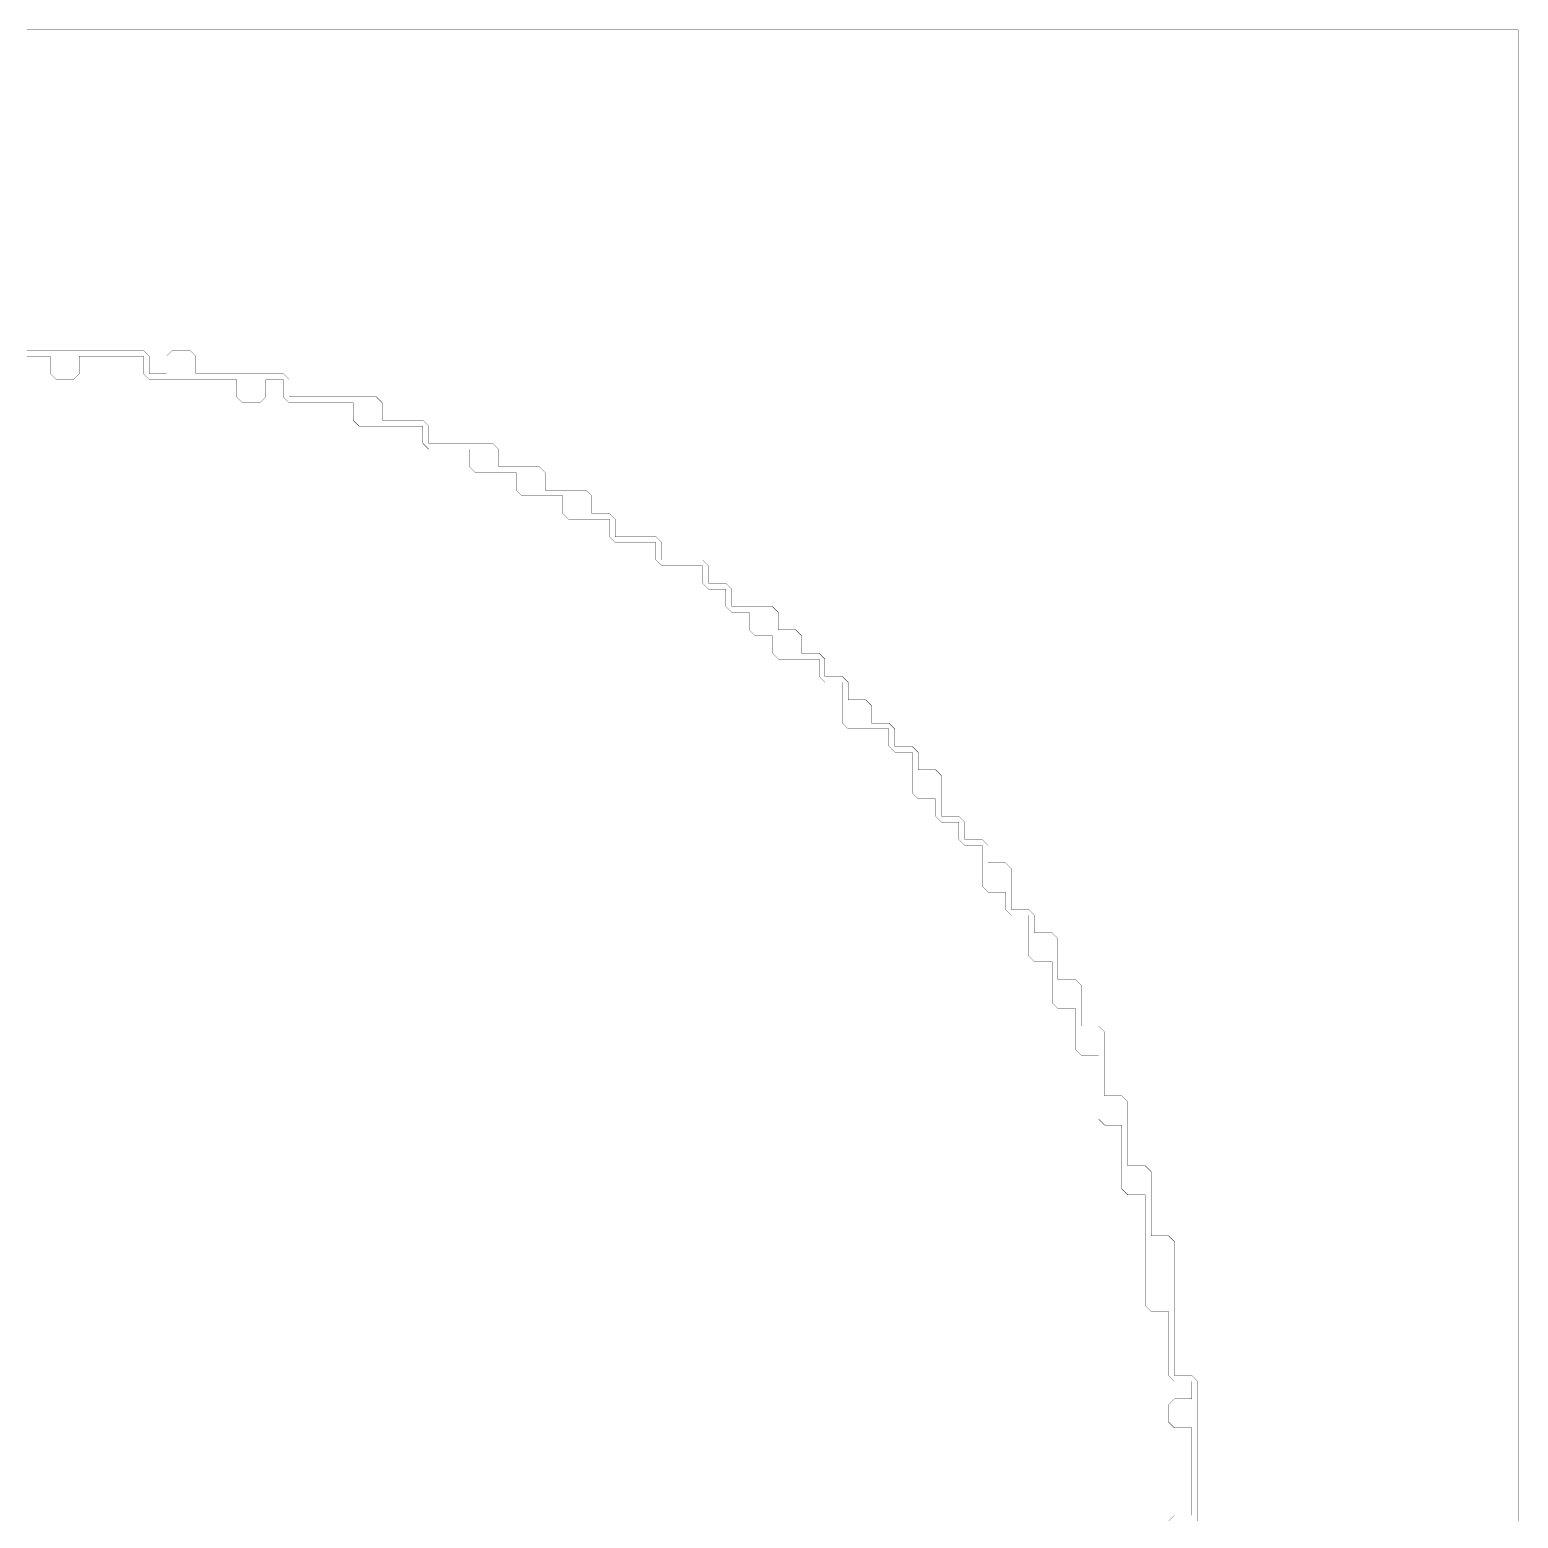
# Model space of a CAD drawing. Header units: metres. Extents: x 0 to 4990, y -4990 to 0.
# Drawn here: x 2495 to 4990, y -2495 to 0 of the extents above; entities that cross this region are included whole.
import ezdxf

# ---------------------------------------------------------------- set-up
doc = ezdxf.new("R2010")
doc.units = ezdxf.units.M
doc.layers.add('conductor', color=1, linetype='Continuous')
doc.layers.add('substrate', color=5, linetype='Continuous')

msp = doc.modelspace()

# ---------------------------------------------------------------- linework, layer by layer
at = {"layer": 'conductor', "const_width": 0.5}
msp.add_lwpolyline([(4404.296875, -2500), (4414.0625, -2490.234375), (4423.828125, -2490.234375), (4433.59375, -2490.234375), (4443.359375, -2490.234375), (4443.359375, -2480.46875), (4443.359375, -2470.703125), (4443.359375, -2460.9375), (4443.359375, -2451.171875), (4443.359375, -2441.40625), (4443.359375, -2431.640625), (4443.359375, -2421.875), (4443.359375, -2412.109375), (4443.359375, -2402.34375), (4443.359375, -2392.578125), (4443.359375, -2382.8125), (4443.359375, -2373.046875), (4443.359375, -2363.28125), (4443.359375, -2353.515625), (4443.359375, -2343.75), (4433.59375, -2343.75), (4423.828125, -2343.75), (4414.0625, -2343.75), (4404.296875, -2333.984375), (4404.296875, -2324.21875), (4404.296875, -2314.453125), (4404.296875, -2304.6875), (4414.0625, -2294.921875), (4423.828125, -2294.921875), (4433.59375, -2294.921875), (4443.359375, -2294.921875), (4443.359375, -2285.15625), (4443.359375, -2275.390625), (4443.359375, -2265.625), (4433.59375, -2265.625), (4423.828125, -2265.625), (4414.0625, -2265.625), (4404.296875, -2255.859375), (4404.296875, -2246.09375), (4404.296875, -2236.328125), (4404.296875, -2226.5625), (4404.296875, -2216.796875), (4404.296875, -2207.03125), (4404.296875, -2197.265625), (4404.296875, -2187.5), (4404.296875, -2177.734375), (4404.296875, -2167.96875), (4404.296875, -2158.203125), (4404.296875, -2148.4375), (4394.53125, -2148.4375), (4384.765625, -2148.4375), (4375, -2148.4375), (4365.234375, -2138.671875), (4365.234375, -2128.90625), (4365.234375, -2119.140625), (4365.234375, -2109.375), (4365.234375, -2099.609375), (4365.234375, -2089.84375), (4365.234375, -2080.078125), (4365.234375, -2070.3125), (4365.234375, -2060.546875), (4365.234375, -2050.78125), (4365.234375, -2041.015625), (4365.234375, -2031.25), (4365.234375, -2021.484375), (4365.234375, -2011.71875), (4365.234375, -2001.953125), (4365.234375, -1992.1875), (4365.234375, -1982.421875), (4365.234375, -1972.65625), (4365.234375, -1962.890625), (4365.234375, -1953.125), (4355.46875, -1953.125), (4345.703125, -1953.125), (4335.9375, -1953.125), (4326.171875, -1943.359375), (4326.171875, -1933.59375), (4326.171875, -1923.828125), (4326.171875, -1914.0625), (4326.171875, -1904.296875), (4326.171875, -1894.53125), (4326.171875, -1884.765625), (4326.171875, -1875), (4326.171875, -1865.234375), (4326.171875, -1855.46875), (4326.171875, -1845.703125), (4326.171875, -1835.9375), (4316.40625, -1835.9375), (4306.640625, -1835.9375), (4296.875, -1835.9375), (4287.109375, -1826.171875), (4287.109375, -1816.40625), (4287.109375, -1806.640625), (4287.109375, -1796.875), (4287.109375, -1787.109375), (4287.109375, -1777.34375), (4287.109375, -1767.578125), (4287.109375, -1757.8125), (4287.109375, -1748.046875), (4287.109375, -1738.28125), (4287.109375, -1728.515625), (4287.109375, -1718.75), (4277.34375, -1718.75), (4267.578125, -1718.75), (4257.8125, -1718.75), (4248.046875, -1708.984375), (4248.046875, -1699.21875), (4248.046875, -1689.453125), (4248.046875, -1679.6875), (4248.046875, -1669.921875), (4248.046875, -1660.15625), (4248.046875, -1650.390625), (4248.046875, -1640.625), (4238.28125, -1640.625), (4228.515625, -1640.625), (4218.75, -1640.625), (4208.984375, -1630.859375), (4208.984375, -1621.09375), (4208.984375, -1611.328125), (4208.984375, -1601.5625), (4208.984375, -1591.796875), (4208.984375, -1582.03125), (4208.984375, -1572.265625), (4208.984375, -1562.5), (4199.21875, -1562.5), (4189.453125, -1562.5), (4179.6875, -1562.5), (4169.921875, -1552.734375), (4169.921875, -1542.96875), (4169.921875, -1533.203125), (4169.921875, -1523.4375), (4169.921875, -1513.671875), (4169.921875, -1503.90625), (4169.921875, -1494.140625), (4169.921875, -1484.375), (4160.15625, -1484.375), (4150.390625, -1484.375), (4140.625, -1484.375), (4130.859375, -1474.609375), (4130.859375, -1464.84375), (4130.859375, -1455.078125), (4130.859375, -1445.3125), (4121.09375, -1445.3125), (4111.328125, -1445.3125), (4101.5625, -1445.3125), (4091.796875, -1435.546875), (4091.796875, -1425.78125), (4091.796875, -1416.015625), (4091.796875, -1406.25), (4091.796875, -1396.484375), (4091.796875, -1386.71875), (4091.796875, -1376.953125), (4091.796875, -1367.1875), (4082.03125, -1367.1875), (4072.265625, -1367.1875), (4062.5, -1367.1875), (4052.734375, -1357.421875), (4052.734375, -1347.65625), (4052.734375, -1337.890625), (4052.734375, -1328.125), (4042.96875, -1328.125), (4033.203125, -1328.125), (4023.4375, -1328.125), (4013.671875, -1318.359375), (4013.671875, -1308.59375), (4013.671875, -1298.828125), (4013.671875, -1289.0625), (4003.90625, -1289.0625), (3994.140625, -1289.0625), (3984.375, -1289.0625), (3974.609375, -1279.296875), (3974.609375, -1269.53125), (3974.609375, -1259.765625), (3974.609375, -1250), (3974.609375, -1240.234375), (3974.609375, -1230.46875), (3974.609375, -1220.703125), (3974.609375, -1210.9375), (3964.84375, -1210.9375), (3955.078125, -1210.9375), (3945.3125, -1210.9375), (3935.546875, -1201.171875), (3935.546875, -1191.40625), (3935.546875, -1181.640625), (3935.546875, -1171.875), (3925.78125, -1171.875), (3916.015625, -1171.875), (3906.25, -1171.875), (3896.484375, -1171.875), (3886.71875, -1171.875), (3876.953125, -1171.875), (3867.1875, -1171.875), (3857.421875, -1162.109375), (3857.421875, -1152.34375), (3857.421875, -1142.578125), (3857.421875, -1132.8125), (3857.421875, -1123.046875), (3857.421875, -1113.28125), (3857.421875, -1103.515625), (3857.421875, -1093.75), (3847.65625, -1093.75), (3837.890625, -1093.75), (3828.125, -1093.75), (3818.359375, -1083.984375), (3818.359375, -1074.21875), (3818.359375, -1064.453125), (3818.359375, -1054.6875), (3808.59375, -1054.6875), (3798.828125, -1054.6875), (3789.0625, -1054.6875), (3779.296875, -1054.6875), (3769.53125, -1054.6875), (3759.765625, -1054.6875), (3750, -1054.6875), (3740.234375, -1044.921875), (3740.234375, -1035.15625), (3740.234375, -1025.390625), (3740.234375, -1015.625), (3730.46875, -1015.625), (3720.703125, -1015.625), (3710.9375, -1015.625), (3701.171875, -1005.859375), (3701.171875, -996.09375), (3701.171875, -986.328125), (3701.171875, -976.5625), (3691.40625, -976.5625), (3681.640625, -976.5625), (3671.875, -976.5625), (3662.109375, -966.796875), (3662.109375, -957.03125), (3662.109375, -947.265625), (3662.109375, -937.5), (3652.34375, -937.5), (3642.578125, -937.5), (3632.8125, -937.5), (3623.046875, -927.734375), (3623.046875, -917.96875), (3623.046875, -908.203125), (3623.046875, -898.4375), (3613.28125, -898.4375), (3603.515625, -898.4375), (3593.75, -898.4375), (3583.984375, -898.4375), (3574.21875, -898.4375), (3564.453125, -898.4375), (3554.6875, -898.4375), (3544.921875, -888.671875), (3544.921875, -878.90625), (3544.921875, -869.140625), (3544.921875, -859.375), (3535.15625, -859.375), (3525.390625, -859.375), (3515.625, -859.375), (3505.859375, -859.375), (3496.09375, -859.375), (3486.328125, -859.375), (3476.5625, -859.375), (3466.796875, -849.609375), (3466.796875, -839.84375), (3466.796875, -830.078125), (3466.796875, -820.3125), (3457.03125, -820.3125), (3447.265625, -820.3125), (3437.5, -820.3125), (3427.734375, -820.3125), (3417.96875, -820.3125), (3408.203125, -820.3125), (3398.4375, -820.3125), (3388.671875, -810.546875), (3388.671875, -800.78125), (3388.671875, -791.015625), (3388.671875, -781.25), (3378.90625, -781.25), (3369.140625, -781.25), (3359.375, -781.25), (3349.609375, -781.25), (3339.84375, -781.25), (3330.078125, -781.25), (3320.3125, -781.25), (3310.546875, -771.484375), (3310.546875, -761.71875), (3310.546875, -751.953125), (3310.546875, -742.1875), (3300.78125, -742.1875), (3291.015625, -742.1875), (3281.25, -742.1875), (3271.484375, -742.1875), (3261.71875, -742.1875), (3251.953125, -742.1875), (3242.1875, -742.1875), (3232.421875, -732.421875), (3232.421875, -722.65625), (3232.421875, -712.890625), (3232.421875, -703.125), (3222.65625, -703.125), (3212.890625, -703.125), (3203.125, -703.125), (3193.359375, -703.125), (3183.59375, -703.125), (3173.828125, -703.125), (3164.0625, -703.125), (3154.296875, -693.359375), (3154.296875, -683.59375), (3154.296875, -673.828125), (3154.296875, -664.0625), (3144.53125, -664.0625), (3134.765625, -664.0625), (3125, -664.0625), (3115.234375, -664.0625), (3105.46875, -664.0625), (3095.703125, -664.0625), (3085.9375, -664.0625), (3076.171875, -664.0625), (3066.40625, -664.0625), (3056.640625, -664.0625), (3046.875, -664.0625), (3037.109375, -654.296875), (3037.109375, -644.53125), (3037.109375, -634.765625), (3037.109375, -625), (3027.34375, -625), (3017.578125, -625), (3007.8125, -625), (2998.046875, -625), (2988.28125, -625), (2978.515625, -625), (2968.75, -625), (2958.984375, -625), (2949.21875, -625), (2939.453125, -625), (2929.6875, -625), (2919.921875, -615.234375), (2919.921875, -605.46875), (2919.921875, -595.703125), (2919.921875, -585.9375), (2910.15625, -585.9375), (2900.390625, -585.9375), (2890.625, -585.9375), (2890.625, -595.703125), (2890.625, -605.46875), (2890.625, -615.234375), (2880.859375, -625), (2871.09375, -625), (2861.328125, -625), (2851.5625, -625), (2841.796875, -615.234375), (2841.796875, -605.46875), (2841.796875, -595.703125), (2841.796875, -585.9375), (2832.03125, -585.9375), (2822.265625, -585.9375), (2812.5, -585.9375), (2802.734375, -585.9375), (2792.96875, -585.9375), (2783.203125, -585.9375), (2773.4375, -585.9375), (2763.671875, -585.9375), (2753.90625, -585.9375), (2744.140625, -585.9375), (2734.375, -585.9375), (2724.609375, -585.9375), (2714.84375, -585.9375), (2705.078125, -585.9375), (2695.3125, -585.9375), (2685.546875, -576.171875), (2685.546875, -566.40625), (2685.546875, -556.640625), (2685.546875, -546.875), (2675.78125, -546.875), (2666.015625, -546.875), (2656.25, -546.875), (2646.484375, -546.875), (2636.71875, -546.875), (2626.953125, -546.875), (2617.1875, -546.875), (2607.421875, -546.875), (2597.65625, -546.875), (2587.890625, -546.875), (2578.125, -546.875), (2578.125, -556.640625), (2578.125, -566.40625), (2578.125, -576.171875), (2568.359375, -585.9375), (2558.59375, -585.9375), (2548.828125, -585.9375), (2539.0625, -585.9375), (2529.296875, -576.171875), (2529.296875, -566.40625), (2529.296875, -556.640625), (2529.296875, -546.875), (2519.53125, -546.875), (2509.765625, -546.875), (2500, -546.875), (2490.234375, -546.875)], dxfattribs=at)
at = {"layer": 'substrate', "const_width": 0.5}
for points in [[(4990.234375, -2500), (4990.234375, -2490.234375), (4990.234375, -2480.46875), (4990.234375, -2470.703125), (4990.234375, -2460.9375), (4990.234375, -2451.171875), (4990.234375, -2441.40625), (4990.234375, -2431.640625), (4990.234375, -2421.875), (4990.234375, -2412.109375), (4990.234375, -2402.34375), (4990.234375, -2392.578125), (4990.234375, -2382.8125), (4990.234375, -2373.046875), (4990.234375, -2363.28125), (4990.234375, -2353.515625), (4990.234375, -2343.75), (4990.234375, -2333.984375), (4990.234375, -2324.21875), (4990.234375, -2314.453125), (4990.234375, -2304.6875), (4990.234375, -2294.921875), (4990.234375, -2285.15625), (4990.234375, -2275.390625), (4990.234375, -2265.625), (4990.234375, -2255.859375), (4990.234375, -2246.09375), (4990.234375, -2236.328125), (4990.234375, -2226.5625), (4990.234375, -2216.796875), (4990.234375, -2207.03125), (4990.234375, -2197.265625), (4990.234375, -2187.5), (4990.234375, -2177.734375), (4990.234375, -2167.96875), (4990.234375, -2158.203125), (4990.234375, -2148.4375), (4990.234375, -2138.671875), (4990.234375, -2128.90625), (4990.234375, -2119.140625), (4990.234375, -2109.375), (4990.234375, -2099.609375), (4990.234375, -2089.84375), (4990.234375, -2080.078125), (4990.234375, -2070.3125), (4990.234375, -2060.546875), (4990.234375, -2050.78125), (4990.234375, -2041.015625), (4990.234375, -2031.25), (4990.234375, -2021.484375), (4990.234375, -2011.71875), (4990.234375, -2001.953125), (4990.234375, -1992.1875), (4990.234375, -1982.421875), (4990.234375, -1972.65625), (4990.234375, -1962.890625), (4990.234375, -1953.125), (4990.234375, -1943.359375), (4990.234375, -1933.59375), (4990.234375, -1923.828125), (4990.234375, -1914.0625), (4990.234375, -1904.296875), (4990.234375, -1894.53125), (4990.234375, -1884.765625), (4990.234375, -1875), (4990.234375, -1865.234375), (4990.234375, -1855.46875), (4990.234375, -1845.703125), (4990.234375, -1835.9375), (4990.234375, -1826.171875), (4990.234375, -1816.40625), (4990.234375, -1806.640625), (4990.234375, -1796.875), (4990.234375, -1787.109375), (4990.234375, -1777.34375), (4990.234375, -1767.578125), (4990.234375, -1757.8125), (4990.234375, -1748.046875), (4990.234375, -1738.28125), (4990.234375, -1728.515625), (4990.234375, -1718.75), (4990.234375, -1708.984375), (4990.234375, -1699.21875), (4990.234375, -1689.453125), (4990.234375, -1679.6875), (4990.234375, -1669.921875), (4990.234375, -1660.15625), (4990.234375, -1650.390625), (4990.234375, -1640.625), (4990.234375, -1630.859375), (4990.234375, -1621.09375), (4990.234375, -1611.328125), (4990.234375, -1601.5625), (4990.234375, -1591.796875), (4990.234375, -1582.03125), (4990.234375, -1572.265625), (4990.234375, -1562.5), (4990.234375, -1552.734375), (4990.234375, -1542.96875), (4990.234375, -1533.203125), (4990.234375, -1523.4375), (4990.234375, -1513.671875), (4990.234375, -1503.90625), (4990.234375, -1494.140625), (4990.234375, -1484.375), (4990.234375, -1474.609375), (4990.234375, -1464.84375), (4990.234375, -1455.078125), (4990.234375, -1445.3125), (4990.234375, -1435.546875), (4990.234375, -1425.78125), (4990.234375, -1416.015625), (4990.234375, -1406.25), (4990.234375, -1396.484375), (4990.234375, -1386.71875), (4990.234375, -1376.953125), (4990.234375, -1367.1875), (4990.234375, -1357.421875), (4990.234375, -1347.65625), (4990.234375, -1337.890625), (4990.234375, -1328.125), (4990.234375, -1318.359375), (4990.234375, -1308.59375), (4990.234375, -1298.828125), (4990.234375, -1289.0625), (4990.234375, -1279.296875), (4990.234375, -1269.53125), (4990.234375, -1259.765625), (4990.234375, -1250), (4990.234375, -1240.234375), (4990.234375, -1230.46875), (4990.234375, -1220.703125), (4990.234375, -1210.9375), (4990.234375, -1201.171875), (4990.234375, -1191.40625), (4990.234375, -1181.640625), (4990.234375, -1171.875), (4990.234375, -1162.109375), (4990.234375, -1152.34375), (4990.234375, -1142.578125), (4990.234375, -1132.8125), (4990.234375, -1123.046875), (4990.234375, -1113.28125), (4990.234375, -1103.515625), (4990.234375, -1093.75), (4990.234375, -1083.984375), (4990.234375, -1074.21875), (4990.234375, -1064.453125), (4990.234375, -1054.6875), (4990.234375, -1044.921875), (4990.234375, -1035.15625), (4990.234375, -1025.390625), (4990.234375, -1015.625), (4990.234375, -1005.859375), (4990.234375, -996.09375), (4990.234375, -986.328125), (4990.234375, -976.5625), (4990.234375, -966.796875), (4990.234375, -957.03125), (4990.234375, -947.265625), (4990.234375, -937.5), (4990.234375, -927.734375), (4990.234375, -917.96875), (4990.234375, -908.203125), (4990.234375, -898.4375), (4990.234375, -888.671875), (4990.234375, -878.90625), (4990.234375, -869.140625), (4990.234375, -859.375), (4990.234375, -849.609375), (4990.234375, -839.84375), (4990.234375, -830.078125), (4990.234375, -820.3125), (4990.234375, -810.546875), (4990.234375, -800.78125), (4990.234375, -791.015625), (4990.234375, -781.25), (4990.234375, -771.484375), (4990.234375, -761.71875), (4990.234375, -751.953125), (4990.234375, -742.1875), (4990.234375, -732.421875), (4990.234375, -722.65625), (4990.234375, -712.890625), (4990.234375, -703.125), (4990.234375, -693.359375), (4990.234375, -683.59375), (4990.234375, -673.828125), (4990.234375, -664.0625), (4990.234375, -654.296875), (4990.234375, -644.53125), (4990.234375, -634.765625), (4990.234375, -625), (4990.234375, -615.234375), (4990.234375, -605.46875), (4990.234375, -595.703125), (4990.234375, -585.9375), (4990.234375, -576.171875), (4990.234375, -566.40625), (4990.234375, -556.640625), (4990.234375, -546.875), (4990.234375, -537.109375), (4990.234375, -527.34375), (4990.234375, -517.578125), (4990.234375, -507.8125), (4990.234375, -498.046875), (4990.234375, -488.28125), (4990.234375, -478.515625), (4990.234375, -468.75), (4990.234375, -458.984375), (4990.234375, -449.21875), (4990.234375, -439.453125), (4990.234375, -429.6875), (4990.234375, -419.921875), (4990.234375, -410.15625), (4990.234375, -400.390625), (4990.234375, -390.625), (4990.234375, -380.859375), (4990.234375, -371.09375), (4990.234375, -361.328125), (4990.234375, -351.5625), (4990.234375, -341.796875), (4990.234375, -332.03125), (4990.234375, -322.265625), (4990.234375, -312.5), (4990.234375, -302.734375), (4990.234375, -292.96875), (4990.234375, -283.203125), (4990.234375, -273.4375), (4990.234375, -263.671875), (4990.234375, -253.90625), (4990.234375, -244.140625), (4990.234375, -234.375), (4990.234375, -224.609375), (4990.234375, -214.84375), (4990.234375, -205.078125), (4990.234375, -195.3125), (4990.234375, -185.546875), (4990.234375, -175.78125), (4990.234375, -166.015625), (4990.234375, -156.25), (4990.234375, -146.484375), (4990.234375, -136.71875), (4990.234375, -126.953125), (4990.234375, -117.1875), (4990.234375, -107.421875), (4990.234375, -97.65625), (4990.234375, -87.890625), (4990.234375, -78.125), (4990.234375, -68.359375), (4990.234375, -58.59375), (4990.234375, -48.828125), (4990.234375, -39.0625), (4990.234375, -29.296875), (4990.234375, -19.53125), (4990.234375, -9.765625), (4990.234375, 0), (4980.46875, 0), (4970.703125, 0), (4960.9375, 0), (4951.171875, 0), (4941.40625, 0), (4931.640625, 0), (4921.875, 0), (4912.109375, 0), (4902.34375, 0), (4892.578125, 0), (4882.8125, 0), (4873.046875, 0), (4863.28125, 0), (4853.515625, 0), (4843.75, 0), (4833.984375, 0), (4824.21875, 0), (4814.453125, 0), (4804.6875, 0), (4794.921875, 0), (4785.15625, 0), (4775.390625, 0), (4765.625, 0), (4755.859375, 0), (4746.09375, 0), (4736.328125, 0), (4726.5625, 0), (4716.796875, 0), (4707.03125, 0), (4697.265625, 0), (4687.5, 0), (4677.734375, 0), (4667.96875, 0), (4658.203125, 0), (4648.4375, 0), (4638.671875, 0), (4628.90625, 0), (4619.140625, 0), (4609.375, 0), (4599.609375, 0), (4589.84375, 0), (4580.078125, 0), (4570.3125, 0), (4560.546875, 0), (4550.78125, 0), (4541.015625, 0), (4531.25, 0), (4521.484375, 0), (4511.71875, 0), (4501.953125, 0), (4492.1875, 0), (4482.421875, 0), (4472.65625, 0), (4462.890625, 0), (4453.125, 0), (4443.359375, 0), (4433.59375, 0), (4423.828125, 0), (4414.0625, 0), (4404.296875, 0), (4394.53125, 0), (4384.765625, 0), (4375, 0), (4365.234375, 0), (4355.46875, 0), (4345.703125, 0), (4335.9375, 0), (4326.171875, 0), (4316.40625, 0), (4306.640625, 0), (4296.875, 0), (4287.109375, 0), (4277.34375, 0), (4267.578125, 0), (4257.8125, 0), (4248.046875, 0), (4238.28125, 0), (4228.515625, 0), (4218.75, 0), (4208.984375, 0), (4199.21875, 0), (4189.453125, 0), (4179.6875, 0), (4169.921875, 0), (4160.15625, 0), (4150.390625, 0), (4140.625, 0), (4130.859375, 0), (4121.09375, 0), (4111.328125, 0), (4101.5625, 0), (4091.796875, 0), (4082.03125, 0), (4072.265625, 0), (4062.5, 0), (4052.734375, 0), (4042.96875, 0), (4033.203125, 0), (4023.4375, 0), (4013.671875, 0), (4003.90625, 0), (3994.140625, 0), (3984.375, 0), (3974.609375, 0), (3964.84375, 0), (3955.078125, 0), (3945.3125, 0), (3935.546875, 0), (3925.78125, 0), (3916.015625, 0), (3906.25, 0), (3896.484375, 0), (3886.71875, 0), (3876.953125, 0), (3867.1875, 0), (3857.421875, 0), (3847.65625, 0), (3837.890625, 0), (3828.125, 0), (3818.359375, 0), (3808.59375, 0), (3798.828125, 0), (3789.0625, 0), (3779.296875, 0), (3769.53125, 0), (3759.765625, 0), (3750, 0), (3740.234375, 0), (3730.46875, 0), (3720.703125, 0), (3710.9375, 0), (3701.171875, 0), (3691.40625, 0), (3681.640625, 0), (3671.875, 0), (3662.109375, 0), (3652.34375, 0), (3642.578125, 0), (3632.8125, 0), (3623.046875, 0), (3613.28125, 0), (3603.515625, 0), (3593.75, 0), (3583.984375, 0), (3574.21875, 0), (3564.453125, 0), (3554.6875, 0), (3544.921875, 0), (3535.15625, 0), (3525.390625, 0), (3515.625, 0), (3505.859375, 0), (3496.09375, 0), (3486.328125, 0), (3476.5625, 0), (3466.796875, 0), (3457.03125, 0), (3447.265625, 0), (3437.5, 0), (3427.734375, 0), (3417.96875, 0), (3408.203125, 0), (3398.4375, 0), (3388.671875, 0), (3378.90625, 0), (3369.140625, 0), (3359.375, 0), (3349.609375, 0), (3339.84375, 0), (3330.078125, 0), (3320.3125, 0), (3310.546875, 0), (3300.78125, 0), (3291.015625, 0), (3281.25, 0), (3271.484375, 0), (3261.71875, 0), (3251.953125, 0), (3242.1875, 0), (3232.421875, 0), (3222.65625, 0), (3212.890625, 0), (3203.125, 0), (3193.359375, 0), (3183.59375, 0), (3173.828125, 0), (3164.0625, 0), (3154.296875, 0), (3144.53125, 0), (3134.765625, 0), (3125, 0), (3115.234375, 0), (3105.46875, 0), (3095.703125, 0), (3085.9375, 0), (3076.171875, 0), (3066.40625, 0), (3056.640625, 0), (3046.875, 0), (3037.109375, 0), (3027.34375, 0), (3017.578125, 0), (3007.8125, 0), (2998.046875, 0), (2988.28125, 0), (2978.515625, 0), (2968.75, 0), (2958.984375, 0), (2949.21875, 0), (2939.453125, 0), (2929.6875, 0), (2919.921875, 0), (2910.15625, 0), (2900.390625, 0), (2890.625, 0), (2880.859375, 0), (2871.09375, 0), (2861.328125, 0), (2851.5625, 0), (2841.796875, 0), (2832.03125, 0), (2822.265625, 0), (2812.5, 0), (2802.734375, 0), (2792.96875, 0), (2783.203125, 0), (2773.4375, 0), (2763.671875, 0), (2753.90625, 0), (2744.140625, 0), (2734.375, 0), (2724.609375, 0), (2714.84375, 0), (2705.078125, 0), (2695.3125, 0), (2685.546875, 0), (2675.78125, 0), (2666.015625, 0), (2656.25, 0), (2646.484375, 0), (2636.71875, 0), (2626.953125, 0), (2617.1875, 0), (2607.421875, 0), (2597.65625, 0), (2587.890625, 0), (2578.125, 0), (2568.359375, 0), (2558.59375, 0), (2548.828125, 0), (2539.0625, 0), (2529.296875, 0), (2519.53125, 0), (2509.765625, 0), (2500, 0), (2490.234375, 0)], [(2490.234375, -537.109375), (2500, -537.109375), (2509.765625, -537.109375), (2519.53125, -537.109375), (2529.296875, -537.109375), (2539.0625, -537.109375), (2548.828125, -537.109375), (2558.59375, -537.109375), (2568.359375, -537.109375), (2578.125, -537.109375), (2587.890625, -537.109375), (2597.65625, -537.109375), (2607.421875, -537.109375), (2617.1875, -537.109375), (2626.953125, -537.109375), (2636.71875, -537.109375), (2646.484375, -537.109375), (2656.25, -537.109375), (2666.015625, -537.109375), (2675.78125, -537.109375), (2685.546875, -537.109375), (2695.3125, -546.875), (2695.3125, -556.640625), (2695.3125, -566.40625), (2695.3125, -576.171875), (2705.078125, -576.171875), (2714.84375, -576.171875), (2724.609375, -576.171875), (2724.609375, -566.40625), (2724.609375, -556.640625), (2724.609375, -546.875), (2734.375, -537.109375), (2744.140625, -537.109375), (2753.90625, -537.109375), (2763.671875, -537.109375), (2773.4375, -546.875), (2773.4375, -556.640625), (2773.4375, -566.40625), (2773.4375, -576.171875), (2783.203125, -576.171875), (2792.96875, -576.171875), (2802.734375, -576.171875), (2812.5, -576.171875), (2822.265625, -576.171875), (2832.03125, -576.171875), (2841.796875, -576.171875), (2851.5625, -576.171875), (2861.328125, -576.171875), (2871.09375, -576.171875), (2880.859375, -576.171875), (2890.625, -576.171875), (2900.390625, -576.171875), (2910.15625, -576.171875), (2919.921875, -576.171875), (2929.6875, -585.9375), (2929.6875, -595.703125), (2929.6875, -605.46875), (2929.6875, -615.234375), (2939.453125, -615.234375), (2949.21875, -615.234375), (2958.984375, -615.234375), (2968.75, -615.234375), (2978.515625, -615.234375), (2988.28125, -615.234375), (2998.046875, -615.234375), (3007.8125, -615.234375), (3017.578125, -615.234375), (3027.34375, -615.234375), (3037.109375, -615.234375), (3046.875, -615.234375), (3056.640625, -615.234375), (3066.40625, -615.234375), (3076.171875, -615.234375), (3085.9375, -625), (3085.9375, -634.765625), (3085.9375, -644.53125), (3085.9375, -654.296875), (3095.703125, -654.296875), (3105.46875, -654.296875), (3115.234375, -654.296875), (3125, -654.296875), (3134.765625, -654.296875), (3144.53125, -654.296875), (3154.296875, -654.296875), (3164.0625, -664.0625), (3164.0625, -673.828125), (3164.0625, -683.59375), (3164.0625, -693.359375), (3173.828125, -693.359375), (3183.59375, -693.359375), (3193.359375, -693.359375), (3203.125, -693.359375), (3212.890625, -693.359375), (3222.65625, -693.359375), (3232.421875, -693.359375), (3242.1875, -693.359375), (3251.953125, -693.359375), (3261.71875, -693.359375), (3271.484375, -693.359375), (3281.25, -703.125), (3281.25, -712.890625), (3281.25, -722.65625), (3281.25, -732.421875), (3291.015625, -732.421875), (3300.78125, -732.421875), (3310.546875, -732.421875), (3320.3125, -732.421875), (3330.078125, -732.421875), (3339.84375, -732.421875), (3349.609375, -732.421875), (3359.375, -742.1875), (3359.375, -751.953125), (3359.375, -761.71875), (3359.375, -771.484375), (3369.140625, -771.484375), (3378.90625, -771.484375), (3388.671875, -771.484375), (3398.4375, -771.484375), (3408.203125, -771.484375), (3417.96875, -771.484375), (3427.734375, -771.484375), (3437.5, -781.25), (3437.5, -791.015625), (3437.5, -800.78125), (3437.5, -810.546875), (3447.265625, -810.546875), (3457.03125, -810.546875), (3466.796875, -810.546875), (3476.5625, -820.3125), (3476.5625, -830.078125), (3476.5625, -839.84375), (3476.5625, -849.609375), (3486.328125, -849.609375), (3496.09375, -849.609375), (3505.859375, -849.609375), (3515.625, -849.609375), (3525.390625, -849.609375), (3535.15625, -849.609375), (3544.921875, -849.609375), (3554.6875, -859.375), (3554.6875, -869.140625), (3554.6875, -878.90625), (3554.6875, -888.671875), (3564.453125, -888.671875), (3574.21875, -888.671875), (3583.984375, -888.671875), (3593.75, -888.671875), (3603.515625, -888.671875), (3613.28125, -888.671875), (3623.046875, -888.671875), (3632.8125, -898.4375), (3632.8125, -908.203125), (3632.8125, -917.96875), (3632.8125, -927.734375), (3642.578125, -927.734375), (3652.34375, -927.734375), (3662.109375, -927.734375), (3671.875, -937.5), (3671.875, -947.265625), (3671.875, -957.03125), (3671.875, -966.796875), (3681.640625, -966.796875), (3691.40625, -966.796875), (3701.171875, -966.796875), (3710.9375, -966.796875), (3720.703125, -966.796875), (3730.46875, -966.796875), (3740.234375, -966.796875), (3750, -976.5625), (3750, -986.328125), (3750, -996.09375), (3750, -1005.859375), (3759.765625, -1005.859375), (3769.53125, -1005.859375), (3779.296875, -1005.859375), (3789.0625, -1015.625), (3789.0625, -1025.390625), (3789.0625, -1035.15625), (3789.0625, -1044.921875), (3798.828125, -1044.921875), (3808.59375, -1044.921875), (3818.359375, -1044.921875), (3828.125, -1054.6875), (3828.125, -1064.453125), (3828.125, -1074.21875), (3828.125, -1083.984375), (3837.890625, -1083.984375), (3847.65625, -1083.984375), (3857.421875, -1083.984375), (3867.1875, -1093.75), (3867.1875, -1103.515625), (3867.1875, -1113.28125), (3867.1875, -1123.046875), (3876.953125, -1123.046875), (3886.71875, -1123.046875), (3896.484375, -1123.046875), (3906.25, -1132.8125), (3906.25, -1142.578125), (3906.25, -1152.34375), (3906.25, -1162.109375), (3916.015625, -1162.109375), (3925.78125, -1162.109375), (3935.546875, -1162.109375), (3945.3125, -1171.875), (3945.3125, -1181.640625), (3945.3125, -1191.40625), (3945.3125, -1201.171875), (3955.078125, -1201.171875), (3964.84375, -1201.171875), (3974.609375, -1201.171875), (3984.375, -1210.9375), (3984.375, -1220.703125), (3984.375, -1230.46875), (3984.375, -1240.234375), (3994.140625, -1240.234375), (4003.90625, -1240.234375), (4013.671875, -1240.234375), (4023.4375, -1250), (4023.4375, -1259.765625), (4023.4375, -1269.53125), (4023.4375, -1279.296875), (4023.4375, -1289.0625), (4023.4375, -1298.828125), (4023.4375, -1308.59375), (4023.4375, -1318.359375), (4033.203125, -1318.359375), (4042.96875, -1318.359375), (4052.734375, -1318.359375), (4062.5, -1328.125), (4062.5, -1337.890625), (4062.5, -1347.65625), (4062.5, -1357.421875), (4072.265625, -1357.421875), (4082.03125, -1357.421875), (4091.796875, -1357.421875), (4101.5625, -1367.1875), (4101.5625, -1376.953125), (4101.5625, -1386.71875), (4101.5625, -1396.484375), (4111.328125, -1396.484375), (4121.09375, -1396.484375), (4130.859375, -1396.484375), (4140.625, -1406.25), (4140.625, -1416.015625), (4140.625, -1425.78125), (4140.625, -1435.546875), (4140.625, -1445.3125), (4140.625, -1455.078125), (4140.625, -1464.84375), (4140.625, -1474.609375), (4150.390625, -1474.609375), (4160.15625, -1474.609375), (4169.921875, -1474.609375), (4179.6875, -1484.375), (4179.6875, -1494.140625), (4179.6875, -1503.90625), (4179.6875, -1513.671875), (4189.453125, -1513.671875), (4199.21875, -1513.671875), (4208.984375, -1513.671875), (4218.75, -1523.4375), (4218.75, -1533.203125), (4218.75, -1542.96875), (4218.75, -1552.734375), (4218.75, -1562.5), (4218.75, -1572.265625), (4218.75, -1582.03125), (4218.75, -1591.796875), (4228.515625, -1591.796875), (4238.28125, -1591.796875), (4248.046875, -1591.796875), (4257.8125, -1601.5625), (4257.8125, -1611.328125), (4257.8125, -1621.09375), (4257.8125, -1630.859375), (4257.8125, -1640.625), (4257.8125, -1650.390625), (4257.8125, -1660.15625), (4257.8125, -1669.921875), (4267.578125, -1669.921875), (4277.34375, -1669.921875), (4287.109375, -1669.921875), (4296.875, -1679.6875), (4296.875, -1689.453125), (4296.875, -1699.21875), (4296.875, -1708.984375), (4296.875, -1718.75), (4296.875, -1728.515625), (4296.875, -1738.28125), (4296.875, -1748.046875), (4296.875, -1757.8125), (4296.875, -1767.578125), (4296.875, -1777.34375), (4296.875, -1787.109375), (4306.640625, -1787.109375), (4316.40625, -1787.109375), (4326.171875, -1787.109375), (4335.9375, -1796.875), (4335.9375, -1806.640625), (4335.9375, -1816.40625), (4335.9375, -1826.171875), (4335.9375, -1835.9375), (4335.9375, -1845.703125), (4335.9375, -1855.46875), (4335.9375, -1865.234375), (4335.9375, -1875), (4335.9375, -1884.765625), (4335.9375, -1894.53125), (4335.9375, -1904.296875), (4345.703125, -1904.296875), (4355.46875, -1904.296875), (4365.234375, -1904.296875), (4375, -1914.0625), (4375, -1923.828125), (4375, -1933.59375), (4375, -1943.359375), (4375, -1953.125), (4375, -1962.890625), (4375, -1972.65625), (4375, -1982.421875), (4375, -1992.1875), (4375, -2001.953125), (4375, -2011.71875), (4375, -2021.484375), (4384.765625, -2021.484375), (4394.53125, -2021.484375), (4404.296875, -2021.484375), (4414.0625, -2031.25), (4414.0625, -2041.015625), (4414.0625, -2050.78125), (4414.0625, -2060.546875), (4414.0625, -2070.3125), (4414.0625, -2080.078125), (4414.0625, -2089.84375), (4414.0625, -2099.609375), (4414.0625, -2109.375), (4414.0625, -2119.140625), (4414.0625, -2128.90625), (4414.0625, -2138.671875), (4414.0625, -2148.4375), (4414.0625, -2158.203125), (4414.0625, -2167.96875), (4414.0625, -2177.734375), (4414.0625, -2187.5), (4414.0625, -2197.265625), (4414.0625, -2207.03125), (4414.0625, -2216.796875), (4414.0625, -2226.5625), (4414.0625, -2236.328125), (4414.0625, -2246.09375), (4414.0625, -2255.859375), (4423.828125, -2255.859375), (4433.59375, -2255.859375), (4443.359375, -2255.859375), (4453.125, -2265.625), (4453.125, -2275.390625), (4453.125, -2285.15625), (4453.125, -2294.921875), (4453.125, -2304.6875), (4453.125, -2314.453125), (4453.125, -2324.21875), (4453.125, -2333.984375), (4453.125, -2343.75), (4453.125, -2353.515625), (4453.125, -2363.28125), (4453.125, -2373.046875), (4453.125, -2382.8125), (4453.125, -2392.578125), (4453.125, -2402.34375), (4453.125, -2412.109375), (4453.125, -2421.875), (4453.125, -2431.640625), (4453.125, -2441.40625), (4453.125, -2451.171875), (4453.125, -2460.9375), (4453.125, -2470.703125), (4453.125, -2480.46875), (4453.125, -2490.234375), (4453.125, -2500)]]:
    msp.add_lwpolyline(points, dxfattribs=at)

doc.saveas('drawing.dxf')
